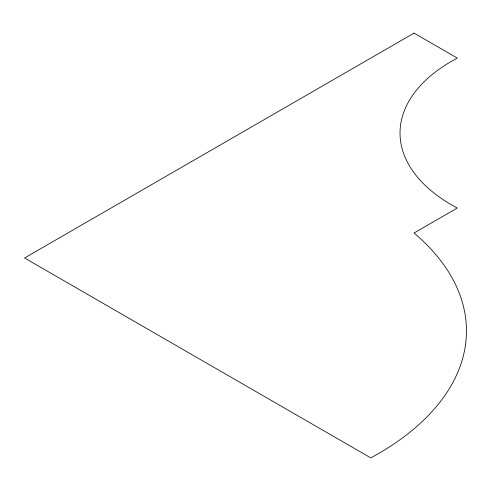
<?xml version="1.0" encoding="UTF-8"?>
<svg xmlns="http://www.w3.org/2000/svg" width="491" height="491" viewBox="0 0 491 491"><rect width="100%" height="100%" fill="white"/><g stroke="black" fill="none" stroke-linecap="round" stroke-linejoin="round"><path stroke-width="0.74" d="M414.042 33.124L24.55 257.99L370.766 457.876A300.535 173.513 0 0 0 414.042 233.01L457.317 208.024A175.747 101.465 0 0 1 457.317 58.11L414.042 33.124"/></g></svg>
